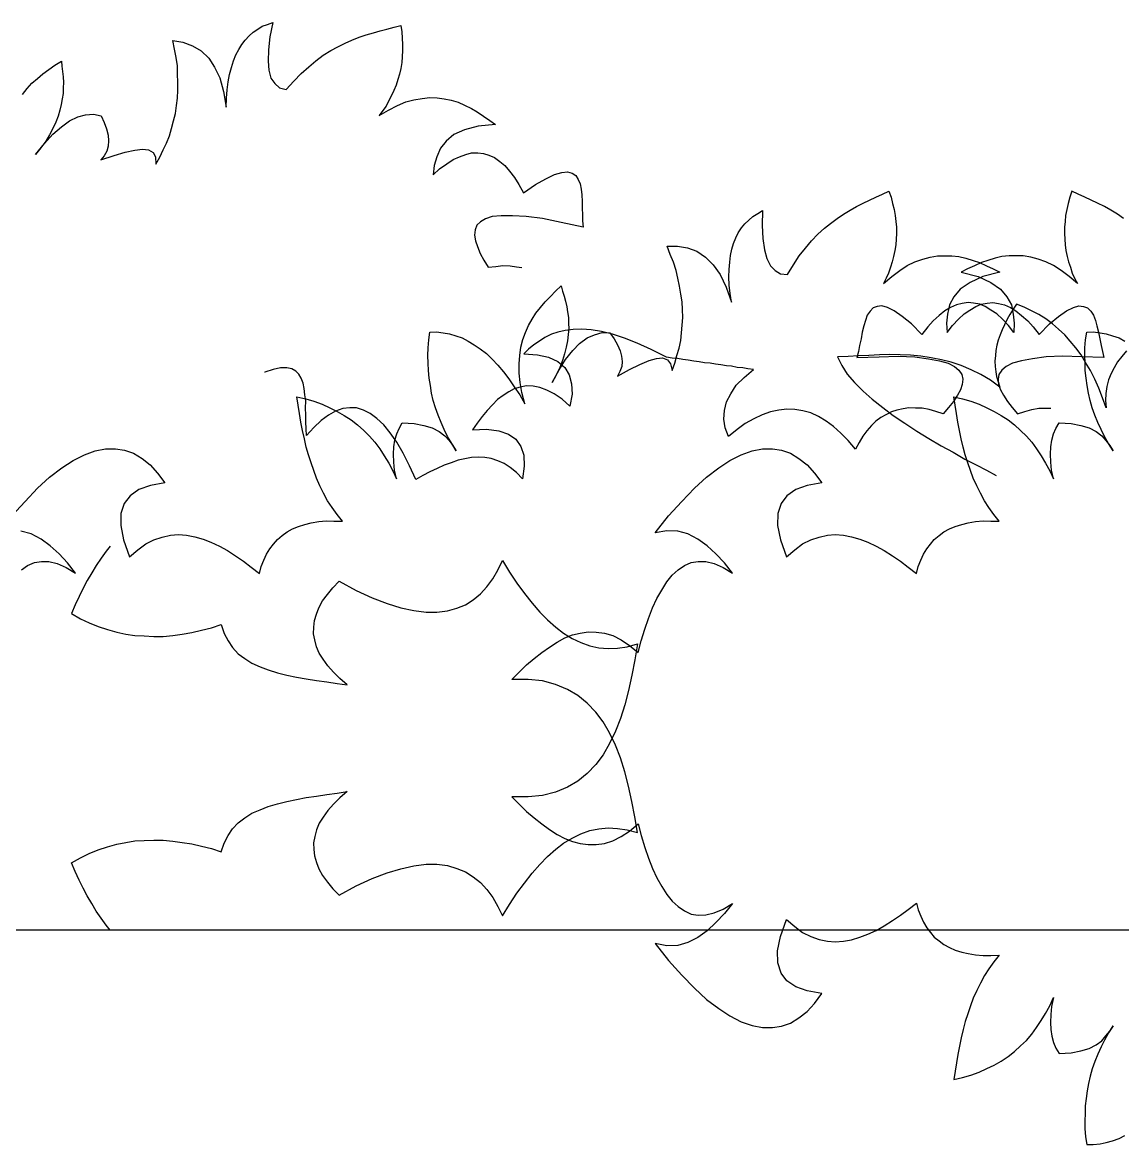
# Model space of a CAD drawing. Extents: x -24232 to 27340, y -23039 to 23489.
# Drawn here: x 3039.5 to 3354, y -12654.7 to -12333.8 of the extents above; entities that cross this region are included whole.
import ezdxf

# ---------------------------------------------------------------- set-up
doc = ezdxf.new("R2010")
doc.units = 0
doc.header["$LTSCALE"] = 10
doc.layers.add('1', color=1, linetype='CONTINUOUS')
doc.layers.add('3', color=3, linetype='CONTINUOUS')

msp = doc.modelspace()

# ---------------------------------------------------------------- linework, layer by layer
at = {"layer": '1'}
for points in [[(3039.46, -12354.38), (3040.8, -12352.73), (3042.14, -12351.21), (3043.73, -12349.85), (3045.33, -12348.49), (3047.04, -12347.27), (3048.76, -12346.06), (3050.62, -12344.85), (3050.62, -12344.85), (3050.77, -12346.35), (3050.92, -12347.85), (3051.07, -12349.35), (3051.21, -12350.98), (3051.1, -12352.46), (3051.1, -12354.08), (3050.84, -12355.68), (3050.58, -12357.28), (3050.19, -12358.87), (3049.64, -12360.59), (3048.97, -12362.29), (3048.15, -12364.12), (3047.2, -12365.94), (3046.11, -12367.75), (3044.74, -12369.66), (3043.24, -12371.57), (3043.24, -12371.57), (3045.78, -12368.4), (3048.16, -12365.74), (3050.62, -12363.64), (3052.92, -12361.93), (3055.31, -12360.77), (3057.51, -12360.26), (3059.83, -12360.04), (3061.95, -12360.48), (3061.95, -12360.48), (3062.88, -12362.44), (3063.55, -12364.25), (3063.95, -12366.04), (3064.09, -12367.68), (3063.97, -12369.15), (3063.59, -12370.61), (3062.81, -12371.9), (3061.91, -12373.05), (3061.91, -12373.05), (3065.65, -12371.85), (3068.84, -12370.89), (3071.59, -12370.29), (3073.77, -12370.06), (3075.52, -12370.2), (3076.81, -12370.98), (3077.52, -12372.25), (3077.63, -12374.29), (3077.63, -12374.29), (3078.73, -12372.34), (3079.7, -12370.26), (3080.67, -12368.31), (3081.51, -12366.21), (3082.08, -12364.09), (3082.65, -12361.97), (3083.23, -12359.86), (3083.54, -12357.58), (3083.85, -12355.44), (3083.89, -12353.15), (3083.94, -12350.86), (3083.85, -12348.55), (3083.76, -12346.25), (3083.41, -12343.79), (3082.92, -12341.45), (3082.44, -12338.98), (3082.44, -12338.98), (3085.37, -12339.48), (3088.13, -12340.51), (3090.59, -12341.92), (3092.73, -12343.98), (3094.42, -12346.55), (3095.93, -12349.64), (3096.98, -12353.51), (3097.7, -12358.02), (3097.7, -12358.02), (3097.77, -12355.46), (3097.96, -12353.04), (3098.27, -12350.77), (3098.71, -12348.64), (3099.27, -12346.66), (3099.82, -12344.81), (3100.5, -12343.1), (3101.3, -12341.55), (3102.22, -12340.13), (3103.13, -12338.85), (3104.31, -12337.59), (3105.47, -12336.6), (3106.76, -12335.76), (3108.04, -12334.91), (3109.57, -12334.36), (3111.1, -12333.8), (3111.1, -12333.8), (3110.24, -12337.92), (3109.8, -12341.68), (3109.68, -12344.91), (3109.89, -12347.49), (3110.52, -12349.71), (3111.62, -12351.28), (3113.01, -12352.47), (3114.86, -12353.02), (3114.86, -12353.02), (3117.07, -12350.63), (3119.15, -12348.36), (3121.32, -12346.5), (3123.35, -12344.77), (3125.5, -12343.18), (3127.63, -12341.86), (3129.61, -12340.8), (3131.72, -12339.75), (3133.69, -12338.83), (3135.77, -12338.05), (3137.72, -12337.39), (3139.8, -12336.74), (3141.73, -12336.22), (3143.67, -12335.69), (3145.73, -12335.18), (3147.67, -12334.66), (3147.67, -12334.66), (3147.93, -12336.44), (3148.05, -12338.34), (3148.18, -12340.11), (3148.18, -12341.86), (3148.04, -12343.61), (3147.92, -12345.22), (3147.64, -12346.96), (3147.25, -12348.55), (3146.85, -12350.14), (3146.32, -12351.72), (3145.66, -12353.29), (3145, -12354.72), (3144.22, -12356.15), (3143.42, -12357.71), (3142.5, -12358.99), (3141.45, -12360.39), (3141.45, -12360.39), (3144.14, -12358.85), (3146.67, -12357.56), (3149.05, -12356.53), (3151.4, -12355.9), (3153.73, -12355.55), (3155.91, -12355.31), (3158.07, -12355.35), (3160.07, -12355.64), (3162.07, -12356.07), (3164.05, -12356.63), (3165.88, -12357.45), (3167.83, -12358.42), (3169.51, -12359.36), (3171.31, -12360.58), (3173.1, -12361.81), (3174.77, -12363.02), (3174.77, -12363.02), (3169.73, -12363.43), (3165.86, -12364.48), (3162.78, -12365.86), (3160.61, -12367.72), (3158.96, -12369.75), (3157.95, -12372.24), (3157.21, -12374.75), (3156.87, -12377.42), (3156.87, -12377.42), (3158.76, -12375.68), (3160.77, -12374.22), (3162.62, -12373.01), (3164.44, -12372.21), (3166.25, -12371.54), (3167.91, -12371.13), (3169.66, -12371.13), (3171.28, -12371.26), (3172.86, -12371.79), (3174.43, -12372.45), (3175.97, -12373.52), (3177.36, -12374.71), (3178.72, -12376.31), (3180.19, -12378.18), (3181.39, -12380.17), (3182.69, -12382.57), (3182.69, -12382.57), (3186.12, -12380.14), (3189.09, -12378.48), (3191.62, -12377.32), (3193.7, -12376.68), (3195.33, -12376.54), (3196.65, -12376.91), (3197.68, -12377.53), (3198.4, -12378.67), (3198.98, -12379.93), (3199.27, -12381.44), (3199.41, -12383.08), (3199.53, -12384.98), (3199.52, -12386.87), (3199.64, -12388.77), (3199.63, -12390.53), (3199.76, -12392.3), (3199.76, -12392.3), (3193.51, -12390.99), (3188.19, -12389.9), (3183.51, -12389.26), (3179.6, -12389.08), (3176.36, -12389.1), (3173.77, -12389.3), (3171.83, -12389.96), (3170.41, -12390.79), (3169.39, -12391.79), (3168.88, -12393.11), (3168.76, -12394.58), (3169.04, -12396.23), (3169.58, -12397.89), (3170.37, -12399.85), (3171.44, -12401.82), (3172.63, -12403.81), (3172.63, -12403.81), (3174.81, -12403.58), (3176.86, -12403.33), (3178.89, -12403.36), (3180.76, -12403.64), (3182.25, -12403.86)], [(3036.41, -12474.91), (3040.2, -12470.74), (3043.76, -12467.01), (3047.23, -12463.82), (3050.76, -12461.17), (3053.95, -12459.09), (3057.17, -12457.42), (3060.3, -12456.3), (3063.23, -12455.74), (3066.07, -12455.73), (3068.69, -12456.15), (3071.21, -12456.98), (3073.66, -12458.5), (3076, -12460.3), (3078.13, -12462.66), (3080.17, -12465.44), (3080.17, -12465.44), (3076.05, -12466.25), (3072.78, -12467.39), (3070.24, -12469.13), (3068.56, -12471.33), (3067.63, -12474.26), (3067.56, -12477.66), (3068.37, -12481.77), (3070.07, -12486.62), (3070.07, -12486.62), (3072.45, -12484.62), (3074.71, -12482.91), (3077.04, -12481.73), (3079.4, -12480.96), (3081.78, -12480.45), (3084.06, -12480.22), (3086.38, -12480.4), (3088.73, -12480.85), (3091.1, -12481.56), (3093.35, -12482.42), (3095.77, -12483.54), (3098.06, -12484.8), (3100.38, -12486.33), (3102.69, -12487.86), (3104.89, -12489.54), (3107.24, -12491.34), (3107.24, -12491.34), (3107.72, -12489.4), (3108.49, -12487.56), (3109.27, -12485.86), (3110.19, -12484.28), (3111.28, -12482.95), (3112.37, -12481.63), (3113.75, -12480.54), (3115.13, -12479.46), (3116.68, -12478.63), (3118.37, -12477.92), (3120.21, -12477.33), (3122.06, -12476.88), (3124.19, -12476.53), (3126.33, -12476.32), (3128.51, -12476.38), (3130.95, -12476.4), (3130.95, -12476.4), (3129.41, -12474.53), (3127.99, -12472.5), (3126.72, -12470.59), (3125.55, -12468.41), (3124.54, -12466.34), (3123.51, -12464.14), (3122.75, -12461.91), (3121.98, -12459.69), (3121.22, -12457.46), (3120.59, -12455.22), (3120.09, -12452.83), (3119.58, -12450.44), (3119.07, -12448.06), (3118.7, -12445.66), (3118.33, -12443.25), (3117.96, -12440.85), (3117.96, -12440.85), (3120.45, -12441.42), (3122.82, -12442.13), (3125.21, -12442.98), (3127.34, -12443.99), (3129.47, -12445), (3131.48, -12446.15), (3133.5, -12447.44), (3135.27, -12448.89), (3137.05, -12450.48), (3138.7, -12452.08), (3140.23, -12453.82), (3141.63, -12455.71), (3142.92, -12457.75), (3144.2, -12459.79), (3145.37, -12461.98), (3146.41, -12464.31), (3146.41, -12464.31), (3145.89, -12461.79), (3145.66, -12459.51), (3145.57, -12457.22), (3145.64, -12455.18), (3145.99, -12453.25), (3146.49, -12451.44), (3147.15, -12449.89), (3148.08, -12448.31), (3148.08, -12448.31), (3151.48, -12448.51), (3154.25, -12449.05), (3156.62, -12449.76), (3158.62, -12450.79), (3160.22, -12451.98), (3161.44, -12453.35), (3162.53, -12454.73), (3163.49, -12456.26), (3163.49, -12456.26), (3162.2, -12454.22), (3161.05, -12452.17), (3160.05, -12450.24), (3159.17, -12448.16), (3158.29, -12446.08), (3157.54, -12443.99), (3156.92, -12441.88), (3156.44, -12439.76), (3156.1, -12437.63), (3155.75, -12435.5), (3155.54, -12433.35), (3155.46, -12431.19), (3155.38, -12429.03), (3155.44, -12426.86), (3155.62, -12424.54), (3155.94, -12422.34), (3155.94, -12422.34), (3157.83, -12422.29), (3159.75, -12422.51), (3161.55, -12422.87), (3163.36, -12423.37), (3165.18, -12424), (3166.89, -12424.92), (3168.62, -12425.96), (3170.36, -12427.15), (3172.12, -12428.46), (3173.77, -12430.06), (3175.43, -12431.79), (3176.97, -12433.67), (3178.52, -12435.68), (3180.1, -12437.97), (3181.68, -12440.25), (3183.15, -12442.81), (3183.15, -12442.81), (3182.3, -12439.65), (3181.74, -12436.72), (3181.47, -12434.04), (3181.49, -12431.46), (3181.65, -12429.01), (3181.96, -12426.68), (3182.56, -12424.45), (3183.31, -12422.48), (3184.2, -12420.5), (3185.23, -12418.64), (3186.28, -12416.91), (3187.61, -12415.29), (3188.94, -12413.67), (3190.42, -12412.17), (3191.89, -12410.67), (3193.5, -12409.15), (3193.5, -12409.15), (3193.92, -12410.6), (3194.33, -12412.05), (3194.75, -12413.5), (3195.17, -12415.08), (3195.32, -12416.56), (3195.61, -12418.15), (3195.64, -12419.78), (3195.66, -12421.4), (3195.55, -12423.03), (3195.32, -12424.82), (3194.96, -12426.61), (3194.47, -12428.56), (3193.85, -12430.51), (3193.1, -12432.48), (3192.09, -12434.62), (3190.95, -12436.76), (3190.95, -12436.76), (3192.9, -12433.18), (3194.77, -12430.15), (3196.82, -12427.65), (3198.78, -12425.56), (3200.93, -12423.99), (3203.01, -12423.11), (3205.25, -12422.48), (3207.42, -12422.54), (3207.42, -12422.54), (3208.68, -12424.31), (3209.65, -12425.97), (3210.36, -12427.66), (3210.79, -12429.25), (3210.94, -12430.72), (3210.81, -12432.22), (3210.28, -12433.63), (3209.59, -12434.92), (3209.59, -12434.92), (3213.07, -12433.08), (3216.03, -12431.57), (3218.63, -12430.5), (3220.74, -12429.89), (3222.48, -12429.72), (3223.89, -12430.26), (3224.81, -12431.38), (3225.28, -12433.37), (3225.28, -12433.37), (3226.02, -12431.26), (3226.61, -12429.04), (3227.22, -12426.95), (3227.68, -12424.74), (3227.87, -12422.55), (3228.06, -12420.36), (3228.25, -12418.18), (3228.16, -12415.89), (3228.08, -12413.73), (3227.72, -12411.46), (3227.36, -12409.19), (3226.87, -12406.94), (3226.38, -12404.69), (3225.6, -12402.33), (3224.7, -12400.11), (3223.8, -12397.76), (3223.8, -12397.76), (3226.77, -12397.74), (3229.67, -12398.27), (3232.34, -12399.22), (3234.8, -12400.88), (3236.92, -12403.1), (3238.95, -12405.88), (3240.66, -12409.5), (3242.17, -12413.82), (3242.17, -12413.82), (3241.79, -12411.29), (3241.55, -12408.88), (3241.46, -12406.58), (3241.51, -12404.41), (3241.72, -12402.36), (3241.94, -12400.44), (3242.3, -12398.64), (3242.81, -12396.97), (3243.47, -12395.41), (3244.14, -12393.99), (3245.08, -12392.55), (3246.05, -12391.37), (3247.16, -12390.31), (3248.28, -12389.25), (3249.69, -12388.44), (3251.1, -12387.62), (3251.1, -12387.62), (3250.97, -12391.83), (3251.21, -12395.6), (3251.66, -12398.8), (3252.31, -12401.31), (3253.33, -12403.38), (3254.68, -12404.73), (3256.26, -12405.66), (3258.18, -12405.88), (3258.18, -12405.88), (3259.94, -12403.13), (3261.58, -12400.53), (3263.39, -12398.32), (3265.08, -12396.26), (3266.92, -12394.32), (3268.79, -12392.64), (3270.55, -12391.25), (3272.44, -12389.84), (3274.21, -12388.59), (3276.13, -12387.45), (3277.93, -12386.46), (3279.86, -12385.46), (3281.67, -12384.6), (3283.48, -12383.74), (3285.43, -12382.87), (3287.24, -12382.02), (3287.24, -12382.02), (3287.82, -12383.72), (3288.27, -12385.57), (3288.71, -12387.29), (3289.02, -12389.02), (3289.19, -12390.76), (3289.35, -12392.37), (3289.39, -12394.13), (3289.28, -12395.77), (3289.17, -12397.4), (3288.92, -12399.05), (3288.55, -12400.71), (3288.16, -12402.24), (3287.63, -12403.78), (3287.12, -12405.46), (3286.45, -12406.88), (3285.65, -12408.45), (3285.65, -12408.45), (3288.03, -12406.45), (3290.3, -12404.74), (3292.46, -12403.31), (3294.66, -12402.28), (3296.89, -12401.51), (3298.99, -12400.9), (3301.12, -12400.55), (3303.15, -12400.49), (3305.19, -12400.56), (3307.24, -12400.76), (3309.18, -12401.25), (3311.27, -12401.85), (3313.1, -12402.49), (3315.08, -12403.37), (3317.06, -12404.26), (3318.91, -12405.16), (3318.91, -12405.16), (3314.03, -12406.46), (3310.41, -12408.17), (3307.62, -12410.07), (3305.8, -12412.28), (3304.54, -12414.57), (3303.99, -12417.2), (3303.7, -12419.8), (3303.83, -12422.49), (3303.83, -12422.49), (3305.39, -12420.44), (3307.11, -12418.65), (3308.72, -12417.14), (3310.37, -12416.03), (3312.03, -12415.05), (3313.59, -12414.35), (3315.32, -12414.05), (3316.93, -12413.89), (3318.58, -12414.13), (3320.24, -12414.51), (3321.94, -12415.29), (3323.53, -12416.22), (3325.15, -12417.55), (3326.93, -12419.13), (3328.45, -12420.87), (3330.15, -12423.01), (3330.15, -12423.01), (3333.11, -12420.01), (3335.74, -12417.85), (3338.02, -12416.27), (3339.95, -12415.27), (3341.54, -12414.84), (3342.9, -12414.98), (3344.03, -12415.41), (3344.94, -12416.4), (3345.73, -12417.54), (3346.28, -12418.98), (3346.7, -12420.56), (3347.16, -12422.41), (3347.48, -12424.28), (3347.93, -12426.13), (3348.24, -12427.86), (3348.68, -12429.58), (3348.68, -12429.58), (3342.3, -12429.39), (3336.87, -12429.25), (3332.14, -12429.45), (3328.27, -12429.97), (3325.08, -12430.55), (3322.57, -12431.21), (3320.77, -12432.2), (3319.52, -12433.27), (3318.69, -12434.43), (3318.42, -12435.81), (3318.57, -12437.29), (3319.13, -12438.86), (3319.96, -12440.4), (3321.08, -12442.19), (3322.47, -12443.95), (3324, -12445.69), (3324, -12445.69), (3326.11, -12445.08), (3328.08, -12444.47), (3330.08, -12444.14), (3331.97, -12444.09), (3333.47, -12444.05)], [(3354.32, -12389.84), (3352.55, -12388.59), (3350.63, -12387.45), (3348.84, -12386.46), (3346.9, -12385.46), (3345.09, -12384.6), (3343.28, -12383.74), (3341.34, -12382.87), (3339.52, -12382.02), (3339.52, -12382.02), (3338.95, -12383.72), (3338.5, -12385.57), (3338.06, -12387.29), (3337.75, -12389.02), (3337.58, -12390.76), (3337.42, -12392.37), (3337.38, -12394.13), (3337.49, -12395.77), (3337.6, -12397.4), (3337.84, -12399.05), (3338.22, -12400.71), (3338.61, -12402.24), (3339.13, -12403.78), (3339.65, -12405.46), (3340.32, -12406.88), (3341.11, -12408.45), (3341.11, -12408.45), (3338.74, -12406.45), (3336.47, -12404.74), (3334.31, -12403.31), (3332.11, -12402.28), (3329.88, -12401.51), (3327.77, -12400.9), (3325.64, -12400.55), (3323.62, -12400.49), (3321.58, -12400.56), (3319.53, -12400.76), (3317.58, -12401.25), (3315.49, -12401.85), (3313.67, -12402.49), (3311.69, -12403.37), (3309.7, -12404.26), (3307.85, -12405.16), (3307.85, -12405.16), (3312.74, -12406.46), (3316.36, -12408.17), (3319.15, -12410.07), (3320.96, -12412.28), (3322.23, -12414.57), (3322.78, -12417.2), (3323.06, -12419.8), (3322.93, -12422.49), (3322.93, -12422.49), (3321.37, -12420.44), (3319.66, -12418.65), (3318.04, -12417.14), (3316.39, -12416.03), (3314.73, -12415.05), (3313.17, -12414.35), (3311.44, -12414.05), (3309.83, -12413.89), (3308.19, -12414.13), (3306.52, -12414.51), (3304.82, -12415.29), (3303.24, -12416.22), (3301.62, -12417.55), (3299.84, -12419.13), (3298.31, -12420.87), (3296.61, -12423.01), (3296.61, -12423.01), (3293.66, -12420.01), (3291.03, -12417.85), (3288.74, -12416.27), (3286.81, -12415.27), (3285.23, -12414.84), (3283.86, -12414.98), (3282.74, -12415.41), (3281.83, -12416.4), (3281.04, -12417.54), (3280.49, -12418.98), (3280.06, -12420.56), (3279.61, -12422.41), (3279.29, -12424.28), (3278.83, -12426.13), (3278.53, -12427.86), (3278.09, -12429.58), (3278.09, -12429.58), (3284.47, -12429.39), (3289.9, -12429.25), (3294.62, -12429.45), (3298.5, -12429.97), (3301.69, -12430.55), (3304.2, -12431.21), (3305.99, -12432.2), (3307.24, -12433.27), (3308.08, -12434.43), (3308.35, -12435.81), (3308.2, -12437.29), (3307.64, -12438.86), (3306.81, -12440.4), (3305.68, -12442.19), (3304.29, -12443.95), (3302.77, -12445.69), (3302.77, -12445.69), (3300.66, -12445.08), (3298.69, -12444.47), (3296.69, -12444.14), (3294.8, -12444.09), (3292.91, -12444.04), (3291.26, -12444.28), (3289.46, -12444.65), (3287.92, -12445.17), (3286.35, -12445.96), (3284.92, -12446.77), (3283.46, -12447.85), (3282.25, -12449.08), (3280.89, -12450.57), (3279.79, -12452.09), (3278.67, -12453.87), (3277.66, -12455.8), (3277.66, -12455.8), (3275.61, -12453.3), (3273.51, -12451.2), (3271.39, -12449.36), (3269.25, -12447.8), (3267.07, -12446.5), (3264.87, -12445.47), (3262.63, -12444.84), (3260.36, -12444.48), (3258.07, -12444.39), (3255.74, -12444.7), (3253.39, -12445.15), (3251.01, -12445.99), (3248.59, -12447.11), (3246.15, -12448.49), (3243.82, -12450.16), (3241.32, -12452.21), (3241.32, -12452.21), (3240.35, -12449.68), (3240.05, -12447.21), (3240.16, -12444.79), (3240.81, -12442.28), (3241.99, -12439.96), (3243.58, -12437.54), (3245.83, -12435.33), (3248.5, -12433.02), (3248.5, -12433.02), (3246.89, -12432.86), (3245.42, -12432.58), (3243.82, -12432.42), (3242.22, -12432.13), (3240.74, -12431.98), (3239.15, -12431.69), (3237.67, -12431.54), (3236.08, -12431.25), (3234.47, -12431.09), (3233.01, -12430.81), (3231.4, -12430.65), (3229.8, -12430.36), (3228.33, -12430.21), (3226.73, -12429.92), (3225.25, -12429.77), (3223.66, -12429.48), (3223.66, -12429.48), (3219.27, -12427.29), (3215.25, -12425.53), (3211.6, -12424.09), (3208.19, -12422.94), (3205.01, -12422.22), (3202.09, -12421.66), (3199.39, -12421.53), (3196.95, -12421.56), (3194.62, -12421.87), (3192.54, -12422.34), (3190.72, -12422.98), (3188.87, -12423.88), (3187.27, -12424.94), (3185.68, -12426), (3184.2, -12427.21), (3182.85, -12428.56), (3182.85, -12428.56), (3186.75, -12428.81), (3189.93, -12429.53), (3192.52, -12430.74), (3194.52, -12432.43), (3195.8, -12434.58), (3196.5, -12437.09), (3196.61, -12440.08), (3196, -12443.54), (3196, -12443.54), (3193.76, -12441.56), (3191.47, -12439.98), (3189.41, -12438.96), (3187.45, -12438.23), (3185.46, -12437.76), (3183.57, -12437.71), (3181.78, -12438.07), (3180.1, -12438.58), (3178.53, -12439.38), (3176.94, -12440.44), (3175.33, -12441.63), (3173.83, -12443.11), (3172.32, -12444.72), (3170.93, -12446.48), (3169.52, -12448.37), (3168.11, -12450.27), (3168.11, -12450.27), (3172.19, -12450.13), (3175.66, -12450.6), (3178.41, -12451.55), (3180.58, -12452.99), (3182, -12455.02), (3182.83, -12457.54), (3182.93, -12460.67), (3182.44, -12464.27), (3182.44, -12464.27), (3180.72, -12462.48), (3178.96, -12461.09), (3177.18, -12459.96), (3175.37, -12459.11), (3173.53, -12458.52), (3171.66, -12458.2), (3169.77, -12458.15), (3167.87, -12458.23), (3165.94, -12458.58), (3164.01, -12458.93), (3162.04, -12459.69), (3160.07, -12460.44), (3158.08, -12461.33), (3155.95, -12462.34), (3153.96, -12463.36), (3151.95, -12464.51), (3151.95, -12464.51), (3150.17, -12460.55), (3148.36, -12456.98), (3146.5, -12453.82), (3144.6, -12451.19), (3142.8, -12448.85), (3140.81, -12447.03), (3138.92, -12445.62), (3136.98, -12444.62), (3135.01, -12444.02), (3133.12, -12443.97), (3131.07, -12444.17), (3128.97, -12444.91), (3126.96, -12446.06), (3124.91, -12447.62), (3122.82, -12449.58), (3120.69, -12451.95), (3120.69, -12451.95), (3120.61, -12450.04), (3120.54, -12448), (3120.47, -12445.97), (3120.38, -12444.06), (3120.45, -12442.04), (3120.22, -12440.25), (3119.99, -12438.47), (3119.73, -12436.95), (3119.19, -12435.55), (3118.49, -12434.4), (3117.63, -12433.5), (3116.48, -12432.84), (3115.02, -12432.56), (3113.26, -12432.52), (3111.18, -12433), (3108.8, -12433.84), (3108.8, -12433.84), (3108.7, -12433.75)], [(3355.17, -12427.74), (3353.79, -12429.36), (3352.56, -12430.87), (3351.58, -12432.53), (3350.74, -12434.21), (3350.02, -12436.03), (3349.56, -12437.88), (3349.23, -12439.88), (3349.17, -12441.91), (3349.37, -12443.96), (3349.37, -12443.96), (3348.29, -12441.14), (3347.22, -12438.33), (3346.11, -12435.78), (3344.86, -12433.36), (3343.47, -12431.05), (3342.19, -12428.89), (3340.63, -12426.84), (3339.06, -12424.93), (3337.48, -12423.15), (3335.74, -12421.49), (3334, -12419.96), (3332.11, -12418.55), (3330.07, -12417.27), (3328, -12416.25), (3325.93, -12415.24), (3323.72, -12414.34), (3323.72, -12414.34), (3322.77, -12415.74), (3321.81, -12417.27), (3320.99, -12418.67), (3320.3, -12420.23), (3319.61, -12421.65), (3319.07, -12423.09), (3318.5, -12424.66), (3318.09, -12426.11), (3317.81, -12427.57), (3317.66, -12429.04), (3317.51, -12430.65), (3317.63, -12432.16), (3317.75, -12433.66), (3318.02, -12435.04), (3318.41, -12436.57), (3318.94, -12438.11), (3318.94, -12438.11), (3316.29, -12436.09), (3313.47, -12434.45), (3310.76, -12433.1), (3307.91, -12431.87), (3305.02, -12430.91), (3302.25, -12430.23), (3299.32, -12429.67), (3296.38, -12429.24), (3293.43, -12428.95), (3290.47, -12428.8), (3287.49, -12428.77), (3284.5, -12428.88), (3281.51, -12428.99), (3278.52, -12429.11), (3275.52, -12429.35), (3272.53, -12429.46), (3272.53, -12429.46), (3273.78, -12431.89), (3275.3, -12434.34), (3277.37, -12436.71), (3279.82, -12439.25), (3282.44, -12441.54), (3285.46, -12443.87), (3288.48, -12446.2), (3291.78, -12448.43), (3295.22, -12450.66), (3298.67, -12452.76), (3302.11, -12454.86), (3305.59, -12456.7), (3308.92, -12458.65), (3312.14, -12460.32), (3315.1, -12461.83), (3317.93, -12463.33)], [(3064.56, -12593.34), (3063.42, -12591.95), (3062, -12589.93), (3060.58, -12587.9), (3059.28, -12585.72), (3057.98, -12583.55), (3056.82, -12581.36), (3055.64, -12579.04), (3054.58, -12576.57), (3053.53, -12574.11), (3053.53, -12574.11), (3056.09, -12572.63), (3058.55, -12571.44), (3061.15, -12570.37), (3063.78, -12569.57), (3066.41, -12568.77), (3069.06, -12568.24), (3071.6, -12567.85), (3074.29, -12567.72), (3076.99, -12567.59), (3079.7, -12567.59), (3082.43, -12567.86), (3085.18, -12568.27), (3087.93, -12568.68), (3090.7, -12569.35), (3093.48, -12570.02), (3096.28, -12570.97), (3096.28, -12570.97), (3097.12, -12568.45), (3098.26, -12566.3), (3099.56, -12564.41), (3101.15, -12562.63), (3103.04, -12561.23), (3105.08, -12559.94), (3107.41, -12558.9), (3109.76, -12557.99), (3112.39, -12557.19), (3115.03, -12556.52), (3117.82, -12555.97), (3120.61, -12555.43), (3123.55, -12555), (3126.49, -12554.58), (3129.42, -12554.15), (3132.36, -12553.72), (3132.36, -12553.72), (3130.24, -12555.56), (3128.39, -12557.37), (3126.8, -12559.15), (3125.5, -12561.04), (3124.32, -12562.78), (3123.55, -12564.62), (3123.06, -12566.56), (3122.7, -12568.36), (3122.75, -12570.25), (3122.94, -12572.12), (3123.52, -12573.96), (3124.25, -12575.79), (3125.25, -12577.72), (3126.66, -12579.61), (3128.2, -12581.49), (3130, -12583.34), (3130, -12583.34), (3134.89, -12580.69), (3139.42, -12578.62), (3143.73, -12576.98), (3147.67, -12575.78), (3151.39, -12575), (3154.86, -12574.52), (3157.97, -12574.49), (3160.99, -12574.87), (3163.64, -12575.69), (3166.18, -12576.66), (3168.35, -12578.07), (3170.41, -12579.76), (3172.23, -12581.75), (3173.95, -12584.01), (3175.42, -12586.58), (3176.77, -12589.29), (3176.77, -12589.29), (3178.74, -12585.98), (3180.87, -12582.79), (3183.02, -12579.87), (3185.18, -12577.08), (3187.37, -12574.56), (3189.58, -12572.31), (3191.94, -12570.18), (3194.21, -12568.47), (3196.64, -12567.01), (3199.1, -12565.82), (3201.71, -12564.89), (3204.23, -12564.37), (3206.92, -12564.1), (3209.64, -12564.24), (3212.39, -12564.64), (3215.31, -12565.44), (3215.31, -12565.44), (3214.59, -12560.9), (3213.75, -12556.52), (3212.78, -12552.15), (3211.7, -12548.06), (3210.49, -12544.11), (3209.05, -12540.46), (3207.35, -12536.97), (3205.55, -12533.77), (3203.38, -12531), (3200.95, -12528.4), (3198.3, -12526.22), (3195.28, -12524.49), (3191.89, -12523.06), (3188.14, -12522.08), (3184.04, -12521.67), (3179.44, -12521.72), (3179.44, -12521.72), (3181.53, -12519.62), (3183.63, -12517.51), (3185.75, -12515.68), (3188.02, -12513.97), (3190.16, -12512.4), (3192.32, -12510.97), (3194.51, -12509.8), (3196.73, -12508.91), (3198.98, -12508.42), (3201.25, -12508.06), (3203.55, -12508.1), (3205.88, -12508.41), (3208.26, -12509.12), (3210.68, -12510.37), (3213, -12511.91), (3215.51, -12513.96), (3215.51, -12513.96), (3216.39, -12510.62), (3217.42, -12507.27), (3218.47, -12504.19), (3219.66, -12501.23), (3220.89, -12498.53), (3222.27, -12496.09), (3223.67, -12493.79), (3225.24, -12491.87), (3226.99, -12490.35), (3228.76, -12489.09), (3230.7, -12488.22), (3232.7, -12487.89), (3234.87, -12487.94), (3237.23, -12488.52), (3239.78, -12489.62), (3242.51, -12491.25), (3242.51, -12491.25), (3240.2, -12488.36), (3237.77, -12485.76), (3235.24, -12483.44), (3232.61, -12481.53), (3229.76, -12480.05), (3226.84, -12479.26), (3223.71, -12479.16), (3220.39, -12479.76), (3220.39, -12479.76), (3224.24, -12474.91), (3228.03, -12470.74), (3231.59, -12467.01), (3235.06, -12463.82), (3238.59, -12461.17), (3241.77, -12459.09), (3244.99, -12457.42), (3248.13, -12456.3), (3251.06, -12455.74), (3253.9, -12455.73), (3256.51, -12456.15), (3259.03, -12456.98), (3261.49, -12458.5), (3263.83, -12460.3), (3265.96, -12462.66), (3267.99, -12465.44), (3267.99, -12465.44), (3263.88, -12466.25), (3260.6, -12467.39), (3258.07, -12469.13), (3256.39, -12471.33), (3255.46, -12474.26), (3255.39, -12477.66), (3256.2, -12481.77), (3257.9, -12486.62), (3257.9, -12486.62), (3260.27, -12484.62), (3262.54, -12482.91), (3264.86, -12481.73), (3267.23, -12480.96), (3269.61, -12480.45), (3271.89, -12480.22), (3274.21, -12480.4), (3276.56, -12480.85), (3278.93, -12481.56), (3281.18, -12482.42), (3283.59, -12483.54), (3285.89, -12484.8), (3288.2, -12486.33), (3290.52, -12487.86), (3292.72, -12489.54), (3295.06, -12491.34), (3295.06, -12491.34), (3295.55, -12489.4), (3296.32, -12487.56), (3297.1, -12485.86), (3298.02, -12484.28), (3299.11, -12482.95), (3300.2, -12481.63), (3301.58, -12480.54), (3302.96, -12479.46), (3304.51, -12478.63), (3306.2, -12477.92), (3308.03, -12477.33), (3309.89, -12476.88), (3312.02, -12476.53), (3314.16, -12476.32), (3316.34, -12476.38), (3318.78, -12476.4), (3318.78, -12476.4), (3317.24, -12474.53), (3315.82, -12472.5), (3314.55, -12470.59), (3313.38, -12468.41), (3312.37, -12466.34), (3311.34, -12464.14), (3310.57, -12461.91), (3309.81, -12459.69), (3309.05, -12457.46), (3308.42, -12455.22), (3307.92, -12452.83), (3307.41, -12450.44), (3306.9, -12448.06), (3306.53, -12445.66), (3306.16, -12443.25), (3305.79, -12440.85), (3305.79, -12440.85), (3308.28, -12441.42), (3310.65, -12442.13), (3313.04, -12442.98), (3315.17, -12443.99), (3317.3, -12445), (3319.31, -12446.15), (3321.33, -12447.44), (3323.1, -12448.89), (3324.88, -12450.48), (3326.53, -12452.08), (3328.06, -12453.82), (3329.46, -12455.71), (3330.75, -12457.75), (3332.03, -12459.79), (3333.2, -12461.98), (3334.24, -12464.31), (3334.24, -12464.31), (3333.72, -12461.79), (3333.49, -12459.51), (3333.4, -12457.22), (3333.47, -12455.18), (3333.82, -12453.25), (3334.32, -12451.44), (3334.98, -12449.89), (3335.91, -12448.31), (3335.91, -12448.31), (3339.31, -12448.51), (3342.07, -12449.05), (3344.45, -12449.76), (3346.44, -12450.79), (3348.05, -12451.98), (3349.27, -12453.35), (3350.35, -12454.73), (3351.32, -12456.26), (3351.32, -12456.26), (3350.03, -12454.22), (3348.88, -12452.17), (3347.88, -12450.24), (3347, -12448.16), (3346.11, -12446.08), (3345.37, -12443.99), (3344.75, -12441.88), (3344.27, -12439.76), (3343.93, -12437.63), (3343.58, -12435.5), (3343.37, -12433.35), (3343.29, -12431.19), (3343.21, -12429.03), (3343.27, -12426.86), (3343.45, -12424.54), (3343.77, -12422.34), (3343.77, -12422.34), (3345.66, -12422.29), (3347.58, -12422.51), (3349.37, -12422.87), (3351.18, -12423.37), (3353.01, -12424), (3354.72, -12424.92)], [(3039.16, -12490.35), (3040.93, -12489.09), (3042.87, -12488.22), (3044.87, -12487.89), (3047.04, -12487.94), (3049.4, -12488.52), (3051.95, -12489.62), (3054.68, -12491.25), (3054.68, -12491.25), (3052.37, -12488.36), (3049.94, -12485.76), (3047.41, -12483.44), (3044.79, -12481.53), (3041.93, -12480.05), (3039.01, -12479.26)], [(3064.56, -12483.6), (3063.42, -12484.99), (3062, -12487.02), (3060.58, -12489.05), (3059.28, -12491.22), (3057.98, -12493.39), (3056.82, -12495.58), (3055.64, -12497.9), (3054.58, -12500.37), (3053.53, -12502.84), (3053.53, -12502.84), (3056.09, -12504.31), (3058.55, -12505.5), (3061.15, -12506.57), (3063.78, -12507.37), (3066.41, -12508.17), (3069.06, -12508.71), (3071.6, -12509.09), (3074.29, -12509.22), (3076.99, -12509.35), (3079.7, -12509.35), (3082.43, -12509.08), (3085.18, -12508.67), (3087.93, -12508.27), (3090.7, -12507.59), (3093.48, -12506.92), (3096.28, -12505.98), (3096.28, -12505.98), (3097.12, -12508.5), (3098.26, -12510.64), (3099.56, -12512.53), (3101.15, -12514.31), (3103.04, -12515.72), (3105.08, -12517), (3107.41, -12518.05), (3109.76, -12518.96), (3112.39, -12519.76), (3115.03, -12520.42), (3117.82, -12520.97), (3120.61, -12521.52), (3123.55, -12521.94), (3126.49, -12522.37), (3129.42, -12522.79), (3132.36, -12523.22), (3132.36, -12523.22), (3130.24, -12521.39), (3128.39, -12519.58), (3126.8, -12517.8), (3125.5, -12515.91), (3124.32, -12514.16), (3123.55, -12512.33), (3123.06, -12510.38), (3122.7, -12508.59), (3122.75, -12506.7), (3122.94, -12504.82), (3123.52, -12502.98), (3124.25, -12501.16), (3125.25, -12499.23), (3126.66, -12497.33), (3128.2, -12495.45), (3130, -12493.6), (3130, -12493.6), (3134.89, -12496.25), (3139.42, -12498.32), (3143.73, -12499.97), (3147.67, -12501.17), (3151.39, -12501.94), (3154.86, -12502.42), (3157.97, -12502.46), (3160.99, -12502.08), (3163.64, -12501.26), (3166.18, -12500.29), (3168.35, -12498.88), (3170.41, -12497.19), (3172.23, -12495.2), (3173.95, -12492.93), (3175.42, -12490.37), (3176.77, -12487.66), (3176.77, -12487.66), (3178.74, -12490.97), (3180.87, -12494.16), (3183.02, -12497.08), (3185.18, -12499.86), (3187.37, -12502.38), (3189.58, -12504.63), (3191.94, -12506.76), (3194.21, -12508.47), (3196.64, -12509.93), (3199.1, -12511.12), (3201.71, -12512.06), (3204.23, -12512.58), (3206.92, -12512.84), (3209.64, -12512.71), (3212.39, -12512.3), (3215.31, -12511.51), (3215.31, -12511.51), (3214.59, -12516.04), (3213.75, -12520.43), (3212.78, -12524.8), (3211.7, -12528.89), (3210.49, -12532.83), (3209.05, -12536.48), (3207.35, -12539.97), (3205.55, -12543.18), (3203.38, -12545.94), (3200.95, -12548.55), (3198.3, -12550.72), (3195.28, -12552.46), (3191.89, -12553.88), (3188.14, -12554.87), (3184.04, -12555.27), (3179.44, -12555.22), (3179.44, -12555.22), (3181.53, -12557.33), (3183.63, -12559.43), (3185.75, -12561.26), (3188.02, -12562.98), (3190.16, -12564.54), (3192.32, -12565.98), (3194.51, -12567.14), (3196.73, -12568.04), (3198.98, -12568.53), (3201.25, -12568.89), (3203.55, -12568.85), (3205.88, -12568.53), (3208.26, -12567.82), (3210.68, -12566.57), (3213, -12565.04), (3215.51, -12562.98), (3215.51, -12562.98), (3216.39, -12566.32), (3217.42, -12569.67), (3218.47, -12572.76), (3219.66, -12575.72), (3220.89, -12578.41), (3222.27, -12580.85), (3223.67, -12583.16), (3225.24, -12585.07), (3226.99, -12586.6), (3228.76, -12587.86), (3230.7, -12588.73), (3232.7, -12589.06), (3234.87, -12589), (3237.23, -12588.42), (3239.78, -12587.32), (3242.51, -12585.69), (3242.51, -12585.69), (3240.2, -12588.58), (3237.77, -12591.18), (3235.24, -12593.51), (3232.61, -12595.41), (3229.76, -12596.89), (3226.84, -12597.69), (3223.71, -12597.79), (3220.39, -12597.19), (3220.39, -12597.19), (3224.24, -12602.04), (3228.03, -12606.2), (3231.59, -12609.94), (3235.06, -12613.13), (3238.59, -12615.78), (3241.77, -12617.85), (3244.99, -12619.52), (3248.13, -12620.65), (3251.06, -12621.21), (3253.9, -12621.22), (3256.51, -12620.8), (3259.03, -12619.96), (3261.49, -12618.44), (3263.83, -12616.64), (3265.96, -12614.28), (3267.99, -12611.5), (3267.99, -12611.5), (3263.88, -12610.69), (3260.6, -12609.55), (3258.07, -12607.81), (3256.39, -12605.62), (3255.46, -12602.68), (3255.39, -12599.29), (3256.2, -12595.17), (3257.9, -12590.33), (3257.9, -12590.33), (3260.27, -12592.32), (3262.54, -12594.04), (3264.86, -12595.21), (3267.23, -12595.99), (3269.61, -12596.5), (3271.89, -12596.72), (3274.21, -12596.54), (3276.56, -12596.1), (3278.93, -12595.39), (3281.18, -12594.52), (3283.59, -12593.41), (3285.89, -12592.15), (3288.2, -12590.61), (3290.52, -12589.08), (3292.72, -12587.4), (3295.06, -12585.6), (3295.06, -12585.6), (3295.55, -12587.55), (3296.32, -12589.38), (3297.1, -12591.09), (3298.02, -12592.67), (3299.11, -12593.99), (3300.2, -12595.32), (3301.58, -12596.4), (3302.96, -12597.49), (3304.51, -12598.32), (3306.2, -12599.03), (3308.03, -12599.61), (3309.89, -12600.07), (3312.02, -12600.41), (3314.16, -12600.63), (3316.34, -12600.57), (3318.78, -12600.54), (3318.78, -12600.54), (3317.24, -12602.42), (3315.82, -12604.45), (3314.55, -12606.35), (3313.38, -12608.54), (3312.37, -12610.6), (3311.34, -12612.81), (3310.57, -12615.03), (3309.81, -12617.26), (3309.05, -12619.49), (3308.42, -12621.73), (3307.92, -12624.11), (3307.41, -12626.5), (3306.9, -12628.89), (3306.53, -12631.29), (3306.16, -12633.69), (3305.79, -12636.09), (3305.79, -12636.09), (3308.28, -12635.52), (3310.65, -12634.81), (3313.04, -12633.96), (3315.17, -12632.95), (3317.3, -12631.95), (3319.31, -12630.79), (3321.33, -12629.5), (3323.1, -12628.05), (3324.88, -12626.47), (3326.53, -12624.87), (3328.06, -12623.12), (3329.46, -12621.23), (3330.75, -12619.19), (3332.03, -12617.15), (3333.2, -12614.96), (3334.24, -12612.63), (3334.24, -12612.63), (3333.72, -12615.15), (3333.49, -12617.43), (3333.4, -12619.72), (3333.47, -12621.76), (3333.82, -12623.69), (3334.32, -12625.5), (3334.98, -12627.06), (3335.91, -12628.64), (3335.91, -12628.64), (3339.31, -12628.43), (3342.07, -12627.89), (3344.45, -12627.18), (3346.44, -12626.16), (3348.05, -12624.96), (3349.27, -12623.59), (3350.35, -12622.21), (3351.32, -12620.68), (3351.32, -12620.68), (3350.03, -12622.72), (3348.88, -12624.77), (3347.88, -12626.71), (3347, -12628.79), (3346.11, -12630.87), (3345.37, -12632.96), (3344.75, -12635.06), (3344.27, -12637.18), (3343.93, -12639.32), (3343.58, -12641.45), (3343.37, -12643.59), (3343.29, -12645.75), (3343.21, -12647.91), (3343.27, -12650.08), (3343.45, -12652.4), (3343.77, -12654.6), (3343.77, -12654.6), (3345.66, -12654.65), (3347.58, -12654.44), (3349.37, -12654.07), (3351.18, -12653.57), (3353.01, -12652.94), (3354.72, -12652.03)]]:
    msp.add_lwpolyline(points, dxfattribs=at)
at = {"layer": '3'}
msp.add_line((4512.46, -12593.34), (2612.46, -12593.34), dxfattribs=at)

doc.saveas('drawing.dxf')
